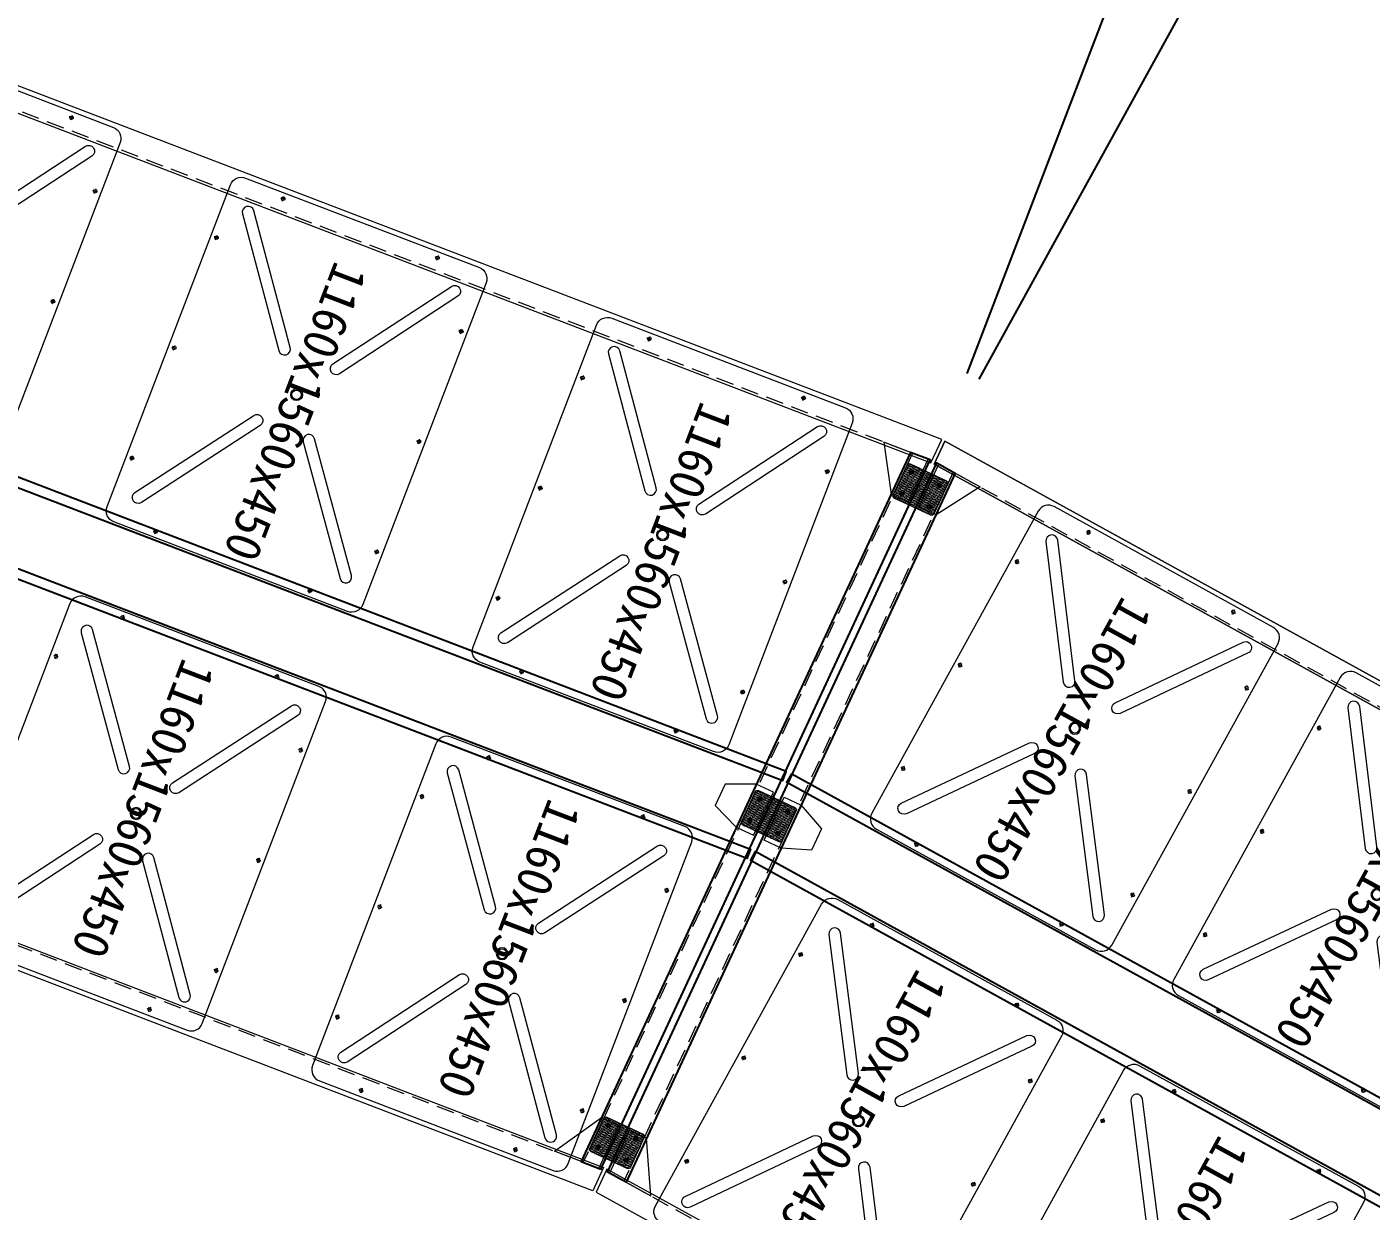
# Model space of a CAD drawing. Header units: millimetres. Extents: x 11827 to 862553, y 15071 to 134256.
# Drawn here: x 581211 to 586904, y 77445 to 82461 of the extents above; entities that cross this region are included whole.
import ezdxf

# ---------------------------------------------------------------- set-up
doc = ezdxf.new("R2010")
doc.units = ezdxf.units.MM
doc.linetypes.add('CENTER', pattern=[2, 1.25, -0.25, 0.25, -0.25])
doc.linetypes.add('HIDDEN', pattern=[0.375, 0.25, -0.125])
for name, color, linetype, lineweight in [('加强板', 140, 'Continuous', 18), ('文本', 3, 'Continuous', 13), ('橡胶块', 30, 'Continuous', 9), ('浮箱', 160, 'Continuous', 20), ('虚线', 8, 'Continuous', 0), ('铝主梁', 3, 'Continuous', 9)]:
    doc.layers.add(name, color=color, linetype=linetype, lineweight=lineweight)
doc.layers.add('卡槽', color=242, linetype='Continuous')
doc.layers.add('连接端梁', color=130, linetype='Continuous')
doc.styles.add('Arial', font='')
doc.styles.add('HZTXT', font='txtw.shx', dxfattribs={"width": 0.8, "bigfont": 'hztxtw.shx'})
doc.styles.get('Arial').set_extended_font_data('STXihei')
doc.dimstyles.new('DIM-300', dxfattribs={"dimscale": 300, "dimtxt": 3, "dimasz": 1, "dimexe": 1, "dimexo": 1, "dimgap": 1, "dimtad": 1, "dimdec": 0, "dimdsep": 46, "dimtxsty": 'HZTXT', "dimblk": 'ARCHTICK', "dimcen": 0, "dimdle": 1, "dimclrd": 9, "dimclre": 9, "dimclrt": 2, "dimadec": 1, "dimazin": 0, "dimtfac": 1, "dimtdec": 0, "dimtix": 1, "dimtmove": 2, "dimatfit": 3, "dimldrblk": 'ARCHTICK', "dimfxl": 10, "dimtolj": 1, "dimtzin": 0, "dimarcsym": 1})

# ---------------------------------------------------------------- blocks, each defined once
blk = doc.blocks.new('橡胶块')
h = blk.add_hatch()
h.set_pattern_fill('ANSI36', color=2, scale=2)
h.paths.add_polyline_path([(0, 70, 0.41421356), (-10, 80), (-180, 80, 0.41421356), (-190, 70), (-190, -70, 0.41421356), (-180, -80), (-10, -80, 0.41421356), (0, -70)])
h.paths.add_polyline_path([(-166.93, 50, -1), (-153.07, 50, -1)], flags=16)
h.paths.add_polyline_path([(-153.07, -50, -1), (-166.93, -50, -1)], flags=16)
h.paths.add_polyline_path([(-36.93, 50, -1), (-23.07, 50, -1)], flags=16)
h.paths.add_polyline_path([(-23.07, -50, -1), (-36.93, -50, -1)], flags=16)
at = {"layer": '橡胶块', "color": 1, "linetype": 'CENTER', "ltscale": 0.36}
for p, q in [((-160, 42.377), (-160, 57.623)), ((-30, 42.377), (-30, 57.623)), ((-167.623, 50), (-152.377, 50)), ((-22.377, 50), (-37.623, 50)), ((-167.623, -50), (-152.377, -50)), ((-160, -42.377), (-160, -57.623)), ((-22.377, -50), (-37.623, -50)), ((-30, -42.377), (-30, -57.623))]:
    blk.add_line(p, q, dxfattribs=at)
at = {"layer": '橡胶块', "color": 2}
blk.add_lwpolyline([(0, 70), (0, -70, -0.41421356), (-10, -80), (-180, -80, -0.41421356), (-190, -70), (-190, 70, -0.41421356), (-180, 80), (-10, 80, -0.41421356)], format="xyb", close=True, dxfattribs=at)
at = {"layer": '橡胶块', "color": 5}
for centre in [(-160, 50), (-30, 50), (-160, -50), (-30, -50)]:
    blk.add_circle(centre, 6.93, dxfattribs=at)
blk = doc.blocks.new('A$C0D8A069B')
at = {"layer": '加强板'}
blk.add_lwpolyline([(80, -100), (0, -100), (0, 100), (80, 100), (200, 44.9), (200, -55.1), (80, -100)], dxfattribs=at)
for centre in [(40, 50), (40, -50)]:
    blk.add_circle(centre, 9, dxfattribs=at)
blk = doc.blocks.new('*U653')
at = {"layer": '浮箱', "color": 5, "linetype": 'Continuous'}
for p, q in [((-729.9, 579.9), (730.1, 579.9)), ((-779.9, -530.1), (-779.9, 529.9)), ((780.1, 529.9), (780.1, -530.1)), ((730.1, -580.1), (-729.9, -580.1))]:
    blk.add_line(p, q, dxfattribs=at)
at = {"layer": '浮箱', "linetype": 'Continuous'}
for p, q in [((601, 580), (601, 579.9)), ((605.8, 579.9), (605.8, 580)), ((605.9, 579.9), (605.9, 580)), ((606.1, 579.9), (606.1, 580)), ((606.7, 580), (606.7, 579.9)), ((606.7, 580), (606.7, 579.9)), ((607.1, 580), (607.1, 579.9)), ((612.5, 579.9), (612.5, 580.1)), ((-779.9, 412.4), (-780.1, 412.4)), ((-780, 407), (-779.9, 407)), ((-780, 406.6), (-779.9, 406.6)), ((-780, 406.6), (-779.9, 406.6)), ((-779.9, 405.9), (-780, 405.9)), ((-779.9, 405.7), (-780, 405.7)), ((-779.9, 405.7), (-780, 405.7)), ((-780, 400.9), (-779.9, 400.9))]:
    blk.add_line(p, q, dxfattribs=at)
at = {"layer": '浮箱', "color": 1, "linetype": 'CENTER', "ltscale": 9.652}
for p, q in [((-489.5, 554.9), (-510.4, 554.9)), ((-499.9, 565.4), (-499.9, 544.5)), ((10.5, 554.9), (-10.4, 554.9)), ((0.1, 565.4), (0.1, 544.5)), ((510.5, 554.9), (489.6, 554.9)), ((500.1, 565.4), (500.1, 544.5)), ((-744.5, 349.9), (-765.4, 349.9)), ((-754.9, 360.4), (-754.9, 339.5)), ((765.5, 349.9), (744.6, 349.9)), ((755.1, 360.4), (755.1, 339.5)), ((-754.9, -339.6), (-754.9, -360.5)), ((755.1, -339.6), (755.1, -360.5)), ((-744.5, -350.1), (-765.4, -350.1)), ((765.5, -350.1), (744.6, -350.1)), ((-489.5, -555.1), (-510.4, -555.1)), ((-499.9, -544.6), (-499.9, -565.5)), ((10.5, -555.1), (-10.4, -555.1)), ((0.1, -544.6), (0.1, -565.5)), ((510.5, -555.1), (489.6, -555.1)), ((500.1, -544.6), (500.1, -565.5))]:
    blk.add_line(p, q, dxfattribs=at)
at = {"layer": '浮箱', "color": 5, "linetype": 'Continuous'}
for points in [[(-663, 448.2, -1), (-633.7, 488.7), (-147.4, 137.3, -0.999989), (-176.7, 96.8), (-663, 448.2)], [(661.6, 450.5, 1), (632.2, 490.9), (147.1, 137.8, 0.999989), (176.5, 97.4), (661.6, 450.5)], [(-663, -448.3, 1), (-633.7, -488.8), (-147.4, -137.5, 0.999989), (-176.7, -96.9), (-663, -448.3)], [(661.6, -450.6, -1), (632.2, -491), (147.1, -138, -0.999989), (176.5, -97.5), (661.6, -450.6)]]:
    blk.add_lwpolyline(points, format="xyb", dxfattribs=at)
blk.add_lwpolyline([(14.8, 20.2), (14.8, 20.2)], dxfattribs=at)
at = {"layer": '浮箱', "color": 9, "linetype": 'Continuous'}
for centre in [(-499.9, 554.9), (0.1, 554.9), (500.1, 554.9), (-754.9, 349.9), (755.1, 349.9), (-754.9, -350.1), (755.1, -350.1), (-499.9, -555.1), (0.1, -555.1), (500.1, -555.1)]:
    blk.add_circle(centre, 7.5, dxfattribs=at)
at = {"layer": '浮箱', "color": 5, "linetype": 'Continuous'}
for radius in [25, 20]:
    blk.add_circle((0.1, -0.1), radius, dxfattribs=at)
at = {"layer": '浮箱', "color": 5, "linetype": 'Continuous', "extrusion": (0, 0, -1)}
for centre, start, end in [((729.9, 529.9), 0, 90), ((-730.1, 529.9), 90, 180), ((729.9, -530.1), 270, 0), ((-730.1, -530.1), 180, 270)]:
    blk.add_arc(centre, 50, start, end, dxfattribs=at)
blk = doc.blocks.new('*U652')
at = {"color": 0, "linetype": 'ByBlock', "lineweight": -2, "transparency": 16777216}
blk.add_blockref('*U653', (0, 0), dxfattribs=at)
blk = doc.blocks.new('*U647')
at = {"layer": '浮箱', "color": 5, "linetype": 'Continuous'}
for p, q in [((-729.9, 579.9), (730.1, 579.9)), ((-779.9, -530.1), (-779.9, 529.9)), ((780.1, 529.9), (780.1, -530.1)), ((730.1, -580.1), (-729.9, -580.1))]:
    blk.add_line(p, q, dxfattribs=at)
at = {"layer": '浮箱', "linetype": 'Continuous'}
for p, q in [((601, 580), (601, 579.9)), ((605.8, 579.9), (605.8, 580)), ((605.9, 579.9), (605.9, 580)), ((606.1, 579.9), (606.1, 580)), ((606.7, 580), (606.7, 579.9)), ((606.7, 580), (606.7, 579.9)), ((607.1, 580), (607.1, 579.9)), ((612.5, 579.9), (612.5, 580.1)), ((-779.9, 412.4), (-780.1, 412.4)), ((-780, 407), (-779.9, 407)), ((-780, 406.6), (-779.9, 406.6)), ((-780, 406.6), (-779.9, 406.6)), ((-779.9, 405.9), (-780, 405.9)), ((-779.9, 405.7), (-780, 405.7)), ((-779.9, 405.7), (-780, 405.7)), ((-780, 400.9), (-779.9, 400.9))]:
    blk.add_line(p, q, dxfattribs=at)
at = {"layer": '浮箱', "color": 1, "linetype": 'CENTER', "ltscale": 9.652}
for p, q in [((-489.5, 554.9), (-510.4, 554.9)), ((-499.9, 565.4), (-499.9, 544.5)), ((10.5, 554.9), (-10.4, 554.9)), ((0.1, 565.4), (0.1, 544.5)), ((510.5, 554.9), (489.6, 554.9)), ((500.1, 565.4), (500.1, 544.5)), ((-744.5, 349.9), (-765.4, 349.9)), ((-754.9, 360.4), (-754.9, 339.5)), ((765.5, 349.9), (744.6, 349.9)), ((755.1, 360.4), (755.1, 339.5)), ((-754.9, -339.6), (-754.9, -360.5)), ((755.1, -339.6), (755.1, -360.5)), ((-744.5, -350.1), (-765.4, -350.1)), ((765.5, -350.1), (744.6, -350.1)), ((-489.5, -555.1), (-510.4, -555.1)), ((-499.9, -544.6), (-499.9, -565.5)), ((10.5, -555.1), (-10.4, -555.1)), ((0.1, -544.6), (0.1, -565.5)), ((510.5, -555.1), (489.6, -555.1)), ((500.1, -544.6), (500.1, -565.5))]:
    blk.add_line(p, q, dxfattribs=at)
at = {"layer": '浮箱', "color": 5, "linetype": 'Continuous'}
for points in [[(-663, 448.2, -1), (-633.7, 488.7), (-147.4, 137.3, -0.999989), (-176.7, 96.8), (-663, 448.2)], [(661.6, 450.5, 1), (632.2, 490.9), (147.1, 137.8, 0.999989), (176.5, 97.4), (661.6, 450.5)], [(-663, -448.3, 1), (-633.7, -488.8), (-147.4, -137.5, 0.999989), (-176.7, -96.9), (-663, -448.3)], [(661.6, -450.6, -1), (632.2, -491), (147.1, -138, -0.999989), (176.5, -97.5), (661.6, -450.6)]]:
    blk.add_lwpolyline(points, format="xyb", dxfattribs=at)
blk.add_lwpolyline([(14.8, 20.2), (14.8, 20.2)], dxfattribs=at)
at = {"layer": '浮箱', "color": 9, "linetype": 'Continuous'}
for centre in [(-499.9, 554.9), (0.1, 554.9), (500.1, 554.9), (-754.9, 349.9), (755.1, 349.9), (-754.9, -350.1), (755.1, -350.1), (-499.9, -555.1), (0.1, -555.1), (500.1, -555.1)]:
    blk.add_circle(centre, 7.5, dxfattribs=at)
at = {"layer": '浮箱', "color": 5, "linetype": 'Continuous'}
for radius in [25, 20]:
    blk.add_circle((0.1, -0.1), radius, dxfattribs=at)
at = {"layer": '浮箱', "color": 5, "linetype": 'Continuous', "extrusion": (0, 0, -1)}
for centre, start, end in [((729.9, 529.9), 0, 90), ((-730.1, 529.9), 90, 180), ((729.9, -530.1), 270, 0), ((-730.1, -530.1), 180, 270)]:
    blk.add_arc(centre, 50, start, end, dxfattribs=at)
blk = doc.blocks.new('*U646')
at = {"color": 0, "linetype": 'ByBlock', "lineweight": -2, "transparency": 16777216}
blk.add_blockref('*U647', (0, 0), dxfattribs=at)
blk = doc.blocks.new('*U649')
at = {"layer": '浮箱', "color": 5, "linetype": 'Continuous'}
for p, q in [((-729.9, 579.9), (730.1, 579.9)), ((-779.9, -530.1), (-779.9, 529.9)), ((780.1, 529.9), (780.1, -530.1)), ((730.1, -580.1), (-729.9, -580.1))]:
    blk.add_line(p, q, dxfattribs=at)
at = {"layer": '浮箱', "linetype": 'Continuous'}
for p, q in [((601, 580), (601, 579.9)), ((605.8, 579.9), (605.8, 580)), ((605.9, 579.9), (605.9, 580)), ((606.1, 579.9), (606.1, 580)), ((606.7, 580), (606.7, 579.9)), ((606.7, 580), (606.7, 579.9)), ((607.1, 580), (607.1, 579.9)), ((612.5, 579.9), (612.5, 580.1)), ((-779.9, 412.4), (-780.1, 412.4)), ((-780, 407), (-779.9, 407)), ((-780, 406.6), (-779.9, 406.6)), ((-780, 406.6), (-779.9, 406.6)), ((-779.9, 405.9), (-780, 405.9)), ((-779.9, 405.7), (-780, 405.7)), ((-779.9, 405.7), (-780, 405.7)), ((-780, 400.9), (-779.9, 400.9))]:
    blk.add_line(p, q, dxfattribs=at)
at = {"layer": '浮箱', "color": 1, "linetype": 'CENTER', "ltscale": 9.652}
for p, q in [((-489.5, 554.9), (-510.4, 554.9)), ((-499.9, 565.4), (-499.9, 544.5)), ((10.5, 554.9), (-10.4, 554.9)), ((0.1, 565.4), (0.1, 544.5)), ((510.5, 554.9), (489.6, 554.9)), ((500.1, 565.4), (500.1, 544.5)), ((-744.5, 349.9), (-765.4, 349.9)), ((-754.9, 360.4), (-754.9, 339.5)), ((765.5, 349.9), (744.6, 349.9)), ((755.1, 360.4), (755.1, 339.5)), ((-754.9, -339.6), (-754.9, -360.5)), ((755.1, -339.6), (755.1, -360.5)), ((-744.5, -350.1), (-765.4, -350.1)), ((765.5, -350.1), (744.6, -350.1)), ((-489.5, -555.1), (-510.4, -555.1)), ((-499.9, -544.6), (-499.9, -565.5)), ((10.5, -555.1), (-10.4, -555.1)), ((0.1, -544.6), (0.1, -565.5)), ((510.5, -555.1), (489.6, -555.1)), ((500.1, -544.6), (500.1, -565.5))]:
    blk.add_line(p, q, dxfattribs=at)
at = {"layer": '浮箱', "color": 5, "linetype": 'Continuous'}
for points in [[(-663, 448.2, -1), (-633.7, 488.7), (-147.4, 137.3, -0.999989), (-176.7, 96.8), (-663, 448.2)], [(661.6, 450.5, 1), (632.2, 490.9), (147.1, 137.8, 0.999989), (176.5, 97.4), (661.6, 450.5)], [(-663, -448.3, 1), (-633.7, -488.8), (-147.4, -137.5, 0.999989), (-176.7, -96.9), (-663, -448.3)], [(661.6, -450.6, -1), (632.2, -491), (147.1, -138, -0.999989), (176.5, -97.5), (661.6, -450.6)]]:
    blk.add_lwpolyline(points, format="xyb", dxfattribs=at)
blk.add_lwpolyline([(14.8, 20.2), (14.8, 20.2)], dxfattribs=at)
at = {"layer": '浮箱', "color": 9, "linetype": 'Continuous'}
for centre in [(-499.9, 554.9), (0.1, 554.9), (500.1, 554.9), (-754.9, 349.9), (755.1, 349.9), (-754.9, -350.1), (755.1, -350.1), (-499.9, -555.1), (0.1, -555.1), (500.1, -555.1)]:
    blk.add_circle(centre, 7.5, dxfattribs=at)
at = {"layer": '浮箱', "color": 5, "linetype": 'Continuous'}
for radius in [25, 20]:
    blk.add_circle((0.1, -0.1), radius, dxfattribs=at)
at = {"layer": '浮箱', "color": 5, "linetype": 'Continuous', "extrusion": (0, 0, -1)}
for centre, start, end in [((729.9, 529.9), 0, 90), ((-730.1, 529.9), 90, 180), ((729.9, -530.1), 270, 0), ((-730.1, -530.1), 180, 270)]:
    blk.add_arc(centre, 50, start, end, dxfattribs=at)
blk = doc.blocks.new('*U648')
at = {"color": 0, "linetype": 'ByBlock', "lineweight": -2, "transparency": 16777216}
blk.add_blockref('*U649', (0, 0), dxfattribs=at)
blk = doc.blocks.new('*U643')
at = {"layer": '浮箱', "color": 5, "linetype": 'Continuous'}
for p, q in [((-729.9, 579.9), (730.1, 579.9)), ((-779.9, -530.1), (-779.9, 529.9)), ((780.1, 529.9), (780.1, -530.1)), ((730.1, -580.1), (-729.9, -580.1))]:
    blk.add_line(p, q, dxfattribs=at)
at = {"layer": '浮箱', "linetype": 'Continuous'}
for p, q in [((601, 580), (601, 579.9)), ((605.8, 579.9), (605.8, 580)), ((605.9, 579.9), (605.9, 580)), ((606.1, 579.9), (606.1, 580)), ((606.7, 580), (606.7, 579.9)), ((606.7, 580), (606.7, 579.9)), ((607.1, 580), (607.1, 579.9)), ((612.5, 579.9), (612.5, 580.1)), ((-779.9, 412.4), (-780.1, 412.4)), ((-780, 407), (-779.9, 407)), ((-780, 406.6), (-779.9, 406.6)), ((-780, 406.6), (-779.9, 406.6)), ((-779.9, 405.9), (-780, 405.9)), ((-779.9, 405.7), (-780, 405.7)), ((-779.9, 405.7), (-780, 405.7)), ((-780, 400.9), (-779.9, 400.9))]:
    blk.add_line(p, q, dxfattribs=at)
at = {"layer": '浮箱', "color": 1, "linetype": 'CENTER', "ltscale": 9.652}
for p, q in [((-489.5, 554.9), (-510.4, 554.9)), ((-499.9, 565.4), (-499.9, 544.5)), ((10.5, 554.9), (-10.4, 554.9)), ((0.1, 565.4), (0.1, 544.5)), ((510.5, 554.9), (489.6, 554.9)), ((500.1, 565.4), (500.1, 544.5)), ((-744.5, 349.9), (-765.4, 349.9)), ((-754.9, 360.4), (-754.9, 339.5)), ((765.5, 349.9), (744.6, 349.9)), ((755.1, 360.4), (755.1, 339.5)), ((-754.9, -339.6), (-754.9, -360.5)), ((755.1, -339.6), (755.1, -360.5)), ((-744.5, -350.1), (-765.4, -350.1)), ((765.5, -350.1), (744.6, -350.1)), ((-489.5, -555.1), (-510.4, -555.1)), ((-499.9, -544.6), (-499.9, -565.5)), ((10.5, -555.1), (-10.4, -555.1)), ((0.1, -544.6), (0.1, -565.5)), ((510.5, -555.1), (489.6, -555.1)), ((500.1, -544.6), (500.1, -565.5))]:
    blk.add_line(p, q, dxfattribs=at)
at = {"layer": '浮箱', "color": 5, "linetype": 'Continuous'}
for points in [[(-663, 448.2, -1), (-633.7, 488.7), (-147.4, 137.3, -0.999989), (-176.7, 96.8), (-663, 448.2)], [(661.6, 450.5, 1), (632.2, 490.9), (147.1, 137.8, 0.999989), (176.5, 97.4), (661.6, 450.5)], [(-663, -448.3, 1), (-633.7, -488.8), (-147.4, -137.5, 0.999989), (-176.7, -96.9), (-663, -448.3)], [(661.6, -450.6, -1), (632.2, -491), (147.1, -138, -0.999989), (176.5, -97.5), (661.6, -450.6)]]:
    blk.add_lwpolyline(points, format="xyb", dxfattribs=at)
blk.add_lwpolyline([(14.8, 20.2), (14.8, 20.2)], dxfattribs=at)
at = {"layer": '浮箱', "color": 9, "linetype": 'Continuous'}
for centre in [(-499.9, 554.9), (0.1, 554.9), (500.1, 554.9), (-754.9, 349.9), (755.1, 349.9), (-754.9, -350.1), (755.1, -350.1), (-499.9, -555.1), (0.1, -555.1), (500.1, -555.1)]:
    blk.add_circle(centre, 7.5, dxfattribs=at)
at = {"layer": '浮箱', "color": 5, "linetype": 'Continuous'}
for radius in [25, 20]:
    blk.add_circle((0.1, -0.1), radius, dxfattribs=at)
at = {"layer": '浮箱', "color": 5, "linetype": 'Continuous', "extrusion": (0, 0, -1)}
for centre, start, end in [((729.9, 529.9), 0, 90), ((-730.1, 529.9), 90, 180), ((729.9, -530.1), 270, 0), ((-730.1, -530.1), 180, 270)]:
    blk.add_arc(centre, 50, start, end, dxfattribs=at)
blk = doc.blocks.new('*U642')
at = {"color": 0, "linetype": 'ByBlock', "lineweight": -2, "transparency": 16777216}
blk.add_blockref('*U643', (0, 0), dxfattribs=at)
blk = doc.blocks.new('*U645')
at = {"layer": '浮箱', "color": 5, "linetype": 'Continuous'}
for p, q in [((-729.9, 579.9), (730.1, 579.9)), ((-779.9, -530.1), (-779.9, 529.9)), ((780.1, 529.9), (780.1, -530.1)), ((730.1, -580.1), (-729.9, -580.1))]:
    blk.add_line(p, q, dxfattribs=at)
at = {"layer": '浮箱', "linetype": 'Continuous'}
for p, q in [((601, 580), (601, 579.9)), ((605.8, 579.9), (605.8, 580)), ((605.9, 579.9), (605.9, 580)), ((606.1, 579.9), (606.1, 580)), ((606.7, 580), (606.7, 579.9)), ((606.7, 580), (606.7, 579.9)), ((607.1, 580), (607.1, 579.9)), ((612.5, 579.9), (612.5, 580.1)), ((-779.9, 412.4), (-780.1, 412.4)), ((-780, 407), (-779.9, 407)), ((-780, 406.6), (-779.9, 406.6)), ((-780, 406.6), (-779.9, 406.6)), ((-779.9, 405.9), (-780, 405.9)), ((-779.9, 405.7), (-780, 405.7)), ((-779.9, 405.7), (-780, 405.7)), ((-780, 400.9), (-779.9, 400.9))]:
    blk.add_line(p, q, dxfattribs=at)
at = {"layer": '浮箱', "color": 1, "linetype": 'CENTER', "ltscale": 9.652}
for p, q in [((-489.5, 554.9), (-510.4, 554.9)), ((-499.9, 565.4), (-499.9, 544.5)), ((10.5, 554.9), (-10.4, 554.9)), ((0.1, 565.4), (0.1, 544.5)), ((510.5, 554.9), (489.6, 554.9)), ((500.1, 565.4), (500.1, 544.5)), ((-744.5, 349.9), (-765.4, 349.9)), ((-754.9, 360.4), (-754.9, 339.5)), ((765.5, 349.9), (744.6, 349.9)), ((755.1, 360.4), (755.1, 339.5)), ((-754.9, -339.6), (-754.9, -360.5)), ((755.1, -339.6), (755.1, -360.5)), ((-744.5, -350.1), (-765.4, -350.1)), ((765.5, -350.1), (744.6, -350.1)), ((-489.5, -555.1), (-510.4, -555.1)), ((-499.9, -544.6), (-499.9, -565.5)), ((10.5, -555.1), (-10.4, -555.1)), ((0.1, -544.6), (0.1, -565.5)), ((510.5, -555.1), (489.6, -555.1)), ((500.1, -544.6), (500.1, -565.5))]:
    blk.add_line(p, q, dxfattribs=at)
at = {"layer": '浮箱', "color": 5, "linetype": 'Continuous'}
for points in [[(-663, 448.2, -1), (-633.7, 488.7), (-147.4, 137.3, -0.999989), (-176.7, 96.8), (-663, 448.2)], [(661.6, 450.5, 1), (632.2, 490.9), (147.1, 137.8, 0.999989), (176.5, 97.4), (661.6, 450.5)], [(-663, -448.3, 1), (-633.7, -488.8), (-147.4, -137.5, 0.999989), (-176.7, -96.9), (-663, -448.3)], [(661.6, -450.6, -1), (632.2, -491), (147.1, -138, -0.999989), (176.5, -97.5), (661.6, -450.6)]]:
    blk.add_lwpolyline(points, format="xyb", dxfattribs=at)
blk.add_lwpolyline([(14.8, 20.2), (14.8, 20.2)], dxfattribs=at)
at = {"layer": '浮箱', "color": 9, "linetype": 'Continuous'}
for centre in [(-499.9, 554.9), (0.1, 554.9), (500.1, 554.9), (-754.9, 349.9), (755.1, 349.9), (-754.9, -350.1), (755.1, -350.1), (-499.9, -555.1), (0.1, -555.1), (500.1, -555.1)]:
    blk.add_circle(centre, 7.5, dxfattribs=at)
at = {"layer": '浮箱', "color": 5, "linetype": 'Continuous'}
for radius in [25, 20]:
    blk.add_circle((0.1, -0.1), radius, dxfattribs=at)
at = {"layer": '浮箱', "color": 5, "linetype": 'Continuous', "extrusion": (0, 0, -1)}
for centre, start, end in [((729.9, 529.9), 0, 90), ((-730.1, 529.9), 90, 180), ((729.9, -530.1), 270, 0), ((-730.1, -530.1), 180, 270)]:
    blk.add_arc(centre, 50, start, end, dxfattribs=at)
blk = doc.blocks.new('*U644')
at = {"color": 0, "linetype": 'ByBlock', "lineweight": -2, "transparency": 16777216}
blk.add_blockref('*U645', (0, 0), dxfattribs=at)
blk = doc.blocks.new('*U673')
at = {"layer": '浮箱', "color": 5, "linetype": 'Continuous'}
for p, q in [((-729.9, 579.9), (730.1, 579.9)), ((-779.9, -530.1), (-779.9, 529.9)), ((780.1, 529.9), (780.1, -530.1)), ((730.1, -580.1), (-729.9, -580.1))]:
    blk.add_line(p, q, dxfattribs=at)
at = {"layer": '浮箱', "linetype": 'Continuous'}
for p, q in [((601, 580), (601, 579.9)), ((605.8, 579.9), (605.8, 580)), ((605.9, 579.9), (605.9, 580)), ((606.1, 579.9), (606.1, 580)), ((606.7, 580), (606.7, 579.9)), ((606.7, 580), (606.7, 579.9)), ((607.1, 580), (607.1, 579.9)), ((612.5, 579.9), (612.5, 580.1)), ((-779.9, 412.4), (-780.1, 412.4)), ((-780, 407), (-779.9, 407)), ((-780, 406.6), (-779.9, 406.6)), ((-780, 406.6), (-779.9, 406.6)), ((-779.9, 405.9), (-780, 405.9)), ((-779.9, 405.7), (-780, 405.7)), ((-779.9, 405.7), (-780, 405.7)), ((-780, 400.9), (-779.9, 400.9))]:
    blk.add_line(p, q, dxfattribs=at)
at = {"layer": '浮箱', "color": 1, "linetype": 'CENTER', "ltscale": 9.652}
for p, q in [((-489.5, 554.9), (-510.4, 554.9)), ((-499.9, 565.4), (-499.9, 544.5)), ((10.5, 554.9), (-10.4, 554.9)), ((0.1, 565.4), (0.1, 544.5)), ((510.5, 554.9), (489.6, 554.9)), ((500.1, 565.4), (500.1, 544.5)), ((-744.5, 349.9), (-765.4, 349.9)), ((-754.9, 360.4), (-754.9, 339.5)), ((765.5, 349.9), (744.6, 349.9)), ((755.1, 360.4), (755.1, 339.5)), ((-754.9, -339.6), (-754.9, -360.5)), ((755.1, -339.6), (755.1, -360.5)), ((-744.5, -350.1), (-765.4, -350.1)), ((765.5, -350.1), (744.6, -350.1)), ((-489.5, -555.1), (-510.4, -555.1)), ((-499.9, -544.6), (-499.9, -565.5)), ((10.5, -555.1), (-10.4, -555.1)), ((0.1, -544.6), (0.1, -565.5)), ((510.5, -555.1), (489.6, -555.1)), ((500.1, -544.6), (500.1, -565.5))]:
    blk.add_line(p, q, dxfattribs=at)
at = {"layer": '浮箱', "color": 5, "linetype": 'Continuous'}
for points in [[(-663, 448.2, -1), (-633.7, 488.7), (-147.4, 137.3, -0.999989), (-176.7, 96.8), (-663, 448.2)], [(661.6, 450.5, 1), (632.2, 490.9), (147.1, 137.8, 0.999989), (176.5, 97.4), (661.6, 450.5)], [(-663, -448.3, 1), (-633.7, -488.8), (-147.4, -137.5, 0.999989), (-176.7, -96.9), (-663, -448.3)], [(661.6, -450.6, -1), (632.2, -491), (147.1, -138, -0.999989), (176.5, -97.5), (661.6, -450.6)]]:
    blk.add_lwpolyline(points, format="xyb", dxfattribs=at)
blk.add_lwpolyline([(14.8, 20.2), (14.8, 20.2)], dxfattribs=at)
at = {"layer": '浮箱', "color": 9, "linetype": 'Continuous'}
for centre in [(-499.9, 554.9), (0.1, 554.9), (500.1, 554.9), (-754.9, 349.9), (755.1, 349.9), (-754.9, -350.1), (755.1, -350.1), (-499.9, -555.1), (0.1, -555.1), (500.1, -555.1)]:
    blk.add_circle(centre, 7.5, dxfattribs=at)
at = {"layer": '浮箱', "color": 5, "linetype": 'Continuous'}
for radius in [25, 20]:
    blk.add_circle((0.1, -0.1), radius, dxfattribs=at)
at = {"layer": '浮箱', "color": 5, "linetype": 'Continuous', "extrusion": (0, 0, -1)}
for centre, start, end in [((729.9, 529.9), 0, 90), ((-730.1, 529.9), 90, 180), ((729.9, -530.1), 270, 0), ((-730.1, -530.1), 180, 270)]:
    blk.add_arc(centre, 50, start, end, dxfattribs=at)
blk = doc.blocks.new('*U672')
at = {"color": 0, "linetype": 'ByBlock', "lineweight": -2, "transparency": 16777216}
blk.add_blockref('*U673', (0, 0), dxfattribs=at)
blk = doc.blocks.new('*U662')
at = {"layer": '浮箱', "color": 5, "linetype": 'Continuous'}
for p, q in [((-729.9, 579.9), (730.1, 579.9)), ((-779.9, -530.1), (-779.9, 529.9)), ((780.1, 529.9), (780.1, -530.1)), ((730.1, -580.1), (-729.9, -580.1))]:
    blk.add_line(p, q, dxfattribs=at)
at = {"layer": '浮箱', "linetype": 'Continuous'}
for p, q in [((601, 580), (601, 579.9)), ((605.8, 579.9), (605.8, 580)), ((605.9, 579.9), (605.9, 580)), ((606.1, 579.9), (606.1, 580)), ((606.7, 580), (606.7, 579.9)), ((606.7, 580), (606.7, 579.9)), ((607.1, 580), (607.1, 579.9)), ((612.5, 579.9), (612.5, 580.1)), ((-779.9, 412.4), (-780.1, 412.4)), ((-780, 407), (-779.9, 407)), ((-780, 406.6), (-779.9, 406.6)), ((-780, 406.6), (-779.9, 406.6)), ((-779.9, 405.9), (-780, 405.9)), ((-779.9, 405.7), (-780, 405.7)), ((-779.9, 405.7), (-780, 405.7)), ((-780, 400.9), (-779.9, 400.9))]:
    blk.add_line(p, q, dxfattribs=at)
at = {"layer": '浮箱', "color": 1, "linetype": 'CENTER', "ltscale": 9.652}
for p, q in [((-489.5, 554.9), (-510.4, 554.9)), ((-499.9, 565.4), (-499.9, 544.5)), ((10.5, 554.9), (-10.4, 554.9)), ((0.1, 565.4), (0.1, 544.5)), ((510.5, 554.9), (489.6, 554.9)), ((500.1, 565.4), (500.1, 544.5)), ((-744.5, 349.9), (-765.4, 349.9)), ((-754.9, 360.4), (-754.9, 339.5)), ((765.5, 349.9), (744.6, 349.9)), ((755.1, 360.4), (755.1, 339.5)), ((-754.9, -339.6), (-754.9, -360.5)), ((755.1, -339.6), (755.1, -360.5)), ((-744.5, -350.1), (-765.4, -350.1)), ((765.5, -350.1), (744.6, -350.1)), ((-489.5, -555.1), (-510.4, -555.1)), ((-499.9, -544.6), (-499.9, -565.5)), ((10.5, -555.1), (-10.4, -555.1)), ((0.1, -544.6), (0.1, -565.5)), ((510.5, -555.1), (489.6, -555.1)), ((500.1, -544.6), (500.1, -565.5))]:
    blk.add_line(p, q, dxfattribs=at)
at = {"layer": '浮箱', "color": 5, "linetype": 'Continuous'}
for points in [[(-663, 448.2, -1), (-633.7, 488.7), (-147.4, 137.3, -0.999989), (-176.7, 96.8), (-663, 448.2)], [(661.6, 450.5, 1), (632.2, 490.9), (147.1, 137.8, 0.999989), (176.5, 97.4), (661.6, 450.5)], [(-663, -448.3, 1), (-633.7, -488.8), (-147.4, -137.5, 0.999989), (-176.7, -96.9), (-663, -448.3)], [(661.6, -450.6, -1), (632.2, -491), (147.1, -138, -0.999989), (176.5, -97.5), (661.6, -450.6)]]:
    blk.add_lwpolyline(points, format="xyb", dxfattribs=at)
blk.add_lwpolyline([(14.8, 20.2), (14.8, 20.2)], dxfattribs=at)
at = {"layer": '浮箱', "color": 9, "linetype": 'Continuous'}
for centre in [(-499.9, 554.9), (0.1, 554.9), (500.1, 554.9), (-754.9, 349.9), (755.1, 349.9), (-754.9, -350.1), (755.1, -350.1), (-499.9, -555.1), (0.1, -555.1), (500.1, -555.1)]:
    blk.add_circle(centre, 7.5, dxfattribs=at)
at = {"layer": '浮箱', "color": 5, "linetype": 'Continuous'}
for radius in [25, 20]:
    blk.add_circle((0.1, -0.1), radius, dxfattribs=at)
at = {"layer": '浮箱', "color": 5, "linetype": 'Continuous', "extrusion": (0, 0, -1)}
for centre, start, end in [((729.9, 529.9), 0, 90), ((-730.1, 529.9), 90, 180), ((729.9, -530.1), 270, 0), ((-730.1, -530.1), 180, 270)]:
    blk.add_arc(centre, 50, start, end, dxfattribs=at)
blk = doc.blocks.new('*U661')
at = {"color": 0, "linetype": 'ByBlock', "lineweight": -2, "transparency": 16777216}
blk.add_blockref('*U662', (0, 0), dxfattribs=at)
blk = doc.blocks.new('*U670')
at = {"layer": '浮箱', "color": 5, "linetype": 'Continuous'}
for p, q in [((-729.9, 579.9), (730.1, 579.9)), ((-779.9, -530.1), (-779.9, 529.9)), ((780.1, 529.9), (780.1, -530.1)), ((730.1, -580.1), (-729.9, -580.1))]:
    blk.add_line(p, q, dxfattribs=at)
at = {"layer": '浮箱', "linetype": 'Continuous'}
for p, q in [((601, 580), (601, 579.9)), ((605.8, 579.9), (605.8, 580)), ((605.9, 579.9), (605.9, 580)), ((606.1, 579.9), (606.1, 580)), ((606.7, 580), (606.7, 579.9)), ((606.7, 580), (606.7, 579.9)), ((607.1, 580), (607.1, 579.9)), ((612.5, 579.9), (612.5, 580.1)), ((-779.9, 412.4), (-780.1, 412.4)), ((-780, 407), (-779.9, 407)), ((-780, 406.6), (-779.9, 406.6)), ((-780, 406.6), (-779.9, 406.6)), ((-779.9, 405.9), (-780, 405.9)), ((-779.9, 405.7), (-780, 405.7)), ((-779.9, 405.7), (-780, 405.7)), ((-780, 400.9), (-779.9, 400.9))]:
    blk.add_line(p, q, dxfattribs=at)
at = {"layer": '浮箱', "color": 1, "linetype": 'CENTER', "ltscale": 9.652}
for p, q in [((-489.5, 554.9), (-510.4, 554.9)), ((-499.9, 565.4), (-499.9, 544.5)), ((10.5, 554.9), (-10.4, 554.9)), ((0.1, 565.4), (0.1, 544.5)), ((510.5, 554.9), (489.6, 554.9)), ((500.1, 565.4), (500.1, 544.5)), ((-744.5, 349.9), (-765.4, 349.9)), ((-754.9, 360.4), (-754.9, 339.5)), ((765.5, 349.9), (744.6, 349.9)), ((755.1, 360.4), (755.1, 339.5)), ((-754.9, -339.6), (-754.9, -360.5)), ((755.1, -339.6), (755.1, -360.5)), ((-744.5, -350.1), (-765.4, -350.1)), ((765.5, -350.1), (744.6, -350.1)), ((-489.5, -555.1), (-510.4, -555.1)), ((-499.9, -544.6), (-499.9, -565.5)), ((10.5, -555.1), (-10.4, -555.1)), ((0.1, -544.6), (0.1, -565.5)), ((510.5, -555.1), (489.6, -555.1)), ((500.1, -544.6), (500.1, -565.5))]:
    blk.add_line(p, q, dxfattribs=at)
at = {"layer": '浮箱', "color": 5, "linetype": 'Continuous'}
for points in [[(-663, 448.2, -1), (-633.7, 488.7), (-147.4, 137.3, -0.999989), (-176.7, 96.8), (-663, 448.2)], [(661.6, 450.5, 1), (632.2, 490.9), (147.1, 137.8, 0.999989), (176.5, 97.4), (661.6, 450.5)], [(-663, -448.3, 1), (-633.7, -488.8), (-147.4, -137.5, 0.999989), (-176.7, -96.9), (-663, -448.3)], [(661.6, -450.6, -1), (632.2, -491), (147.1, -138, -0.999989), (176.5, -97.5), (661.6, -450.6)]]:
    blk.add_lwpolyline(points, format="xyb", dxfattribs=at)
blk.add_lwpolyline([(14.8, 20.2), (14.8, 20.2)], dxfattribs=at)
at = {"layer": '浮箱', "color": 9, "linetype": 'Continuous'}
for centre in [(-499.9, 554.9), (0.1, 554.9), (500.1, 554.9), (-754.9, 349.9), (755.1, 349.9), (-754.9, -350.1), (755.1, -350.1), (-499.9, -555.1), (0.1, -555.1), (500.1, -555.1)]:
    blk.add_circle(centre, 7.5, dxfattribs=at)
at = {"layer": '浮箱', "color": 5, "linetype": 'Continuous'}
for radius in [25, 20]:
    blk.add_circle((0.1, -0.1), radius, dxfattribs=at)
at = {"layer": '浮箱', "color": 5, "linetype": 'Continuous', "extrusion": (0, 0, -1)}
for centre, start, end in [((729.9, 529.9), 0, 90), ((-730.1, 529.9), 90, 180), ((729.9, -530.1), 270, 0), ((-730.1, -530.1), 180, 270)]:
    blk.add_arc(centre, 50, start, end, dxfattribs=at)
blk = doc.blocks.new('*U669')
at = {"color": 0, "linetype": 'ByBlock', "lineweight": -2, "transparency": 16777216}
blk.add_blockref('*U670', (0, 0), dxfattribs=at)
blk = doc.blocks.new('*U664')
at = {"layer": '浮箱', "color": 5, "linetype": 'Continuous'}
for p, q in [((-729.9, 579.9), (730.1, 579.9)), ((-779.9, -530.1), (-779.9, 529.9)), ((780.1, 529.9), (780.1, -530.1)), ((730.1, -580.1), (-729.9, -580.1))]:
    blk.add_line(p, q, dxfattribs=at)
at = {"layer": '浮箱', "linetype": 'Continuous'}
for p, q in [((601, 580), (601, 579.9)), ((605.8, 579.9), (605.8, 580)), ((605.9, 579.9), (605.9, 580)), ((606.1, 579.9), (606.1, 580)), ((606.7, 580), (606.7, 579.9)), ((606.7, 580), (606.7, 579.9)), ((607.1, 580), (607.1, 579.9)), ((612.5, 579.9), (612.5, 580.1)), ((-779.9, 412.4), (-780.1, 412.4)), ((-780, 407), (-779.9, 407)), ((-780, 406.6), (-779.9, 406.6)), ((-780, 406.6), (-779.9, 406.6)), ((-779.9, 405.9), (-780, 405.9)), ((-779.9, 405.7), (-780, 405.7)), ((-779.9, 405.7), (-780, 405.7)), ((-780, 400.9), (-779.9, 400.9))]:
    blk.add_line(p, q, dxfattribs=at)
at = {"layer": '浮箱', "color": 1, "linetype": 'CENTER', "ltscale": 9.652}
for p, q in [((-489.5, 554.9), (-510.4, 554.9)), ((-499.9, 565.4), (-499.9, 544.5)), ((10.5, 554.9), (-10.4, 554.9)), ((0.1, 565.4), (0.1, 544.5)), ((510.5, 554.9), (489.6, 554.9)), ((500.1, 565.4), (500.1, 544.5)), ((-744.5, 349.9), (-765.4, 349.9)), ((-754.9, 360.4), (-754.9, 339.5)), ((765.5, 349.9), (744.6, 349.9)), ((755.1, 360.4), (755.1, 339.5)), ((-754.9, -339.6), (-754.9, -360.5)), ((755.1, -339.6), (755.1, -360.5)), ((-744.5, -350.1), (-765.4, -350.1)), ((765.5, -350.1), (744.6, -350.1)), ((-489.5, -555.1), (-510.4, -555.1)), ((-499.9, -544.6), (-499.9, -565.5)), ((10.5, -555.1), (-10.4, -555.1)), ((0.1, -544.6), (0.1, -565.5)), ((510.5, -555.1), (489.6, -555.1)), ((500.1, -544.6), (500.1, -565.5))]:
    blk.add_line(p, q, dxfattribs=at)
at = {"layer": '浮箱', "color": 5, "linetype": 'Continuous'}
for points in [[(-663, 448.2, -1), (-633.7, 488.7), (-147.4, 137.3, -0.999989), (-176.7, 96.8), (-663, 448.2)], [(661.6, 450.5, 1), (632.2, 490.9), (147.1, 137.8, 0.999989), (176.5, 97.4), (661.6, 450.5)], [(-663, -448.3, 1), (-633.7, -488.8), (-147.4, -137.5, 0.999989), (-176.7, -96.9), (-663, -448.3)], [(661.6, -450.6, -1), (632.2, -491), (147.1, -138, -0.999989), (176.5, -97.5), (661.6, -450.6)]]:
    blk.add_lwpolyline(points, format="xyb", dxfattribs=at)
blk.add_lwpolyline([(14.8, 20.2), (14.8, 20.2)], dxfattribs=at)
at = {"layer": '浮箱', "color": 9, "linetype": 'Continuous'}
for centre in [(-499.9, 554.9), (0.1, 554.9), (500.1, 554.9), (-754.9, 349.9), (755.1, 349.9), (-754.9, -350.1), (755.1, -350.1), (-499.9, -555.1), (0.1, -555.1), (500.1, -555.1)]:
    blk.add_circle(centre, 7.5, dxfattribs=at)
at = {"layer": '浮箱', "color": 5, "linetype": 'Continuous'}
for radius in [25, 20]:
    blk.add_circle((0.1, -0.1), radius, dxfattribs=at)
at = {"layer": '浮箱', "color": 5, "linetype": 'Continuous', "extrusion": (0, 0, -1)}
for centre, start, end in [((729.9, 529.9), 0, 90), ((-730.1, 529.9), 90, 180), ((729.9, -530.1), 270, 0), ((-730.1, -530.1), 180, 270)]:
    blk.add_arc(centre, 50, start, end, dxfattribs=at)
blk = doc.blocks.new('*U663')
at = {"color": 0, "linetype": 'ByBlock', "lineweight": -2, "transparency": 16777216}
blk.add_blockref('*U664', (0, 0), dxfattribs=at)
blk = doc.blocks.new('_ArchTick')
at = {"color": 0, "linetype": 'ByBlock', "lineweight": 100, "const_width": 0.15}
blk.add_lwpolyline([(-0.5, -0.5), (0.5, 0.5)], dxfattribs=at)
blk = doc.blocks.new('*D705')
at = {"color": 9, "lineweight": -2, "transparency": 16777216}
for p, q in [((585243.2, 80969.5), (586480.2, 83215.3)), ((594094.4, 78679), (586072.7, 83097.3)), ((592739.5, 76840.8), (593976.4, 79086.6))]:
    blk.add_line(p, q, dxfattribs=at)
at = {"layer": 'Defpoints', "color": 0, "transparency": 16777216}
for p in [(586335.4, 82952.5), (585098.5, 80706.8, 29521), (592594.7, 76578, 29521)]:
    blk.add_point(p, dxfattribs=at)
at = {"color": 9, "lineweight": -2, "transparency": 16777216, "xscale": 300, "yscale": 300, "zscale": 300}
for p, rotation in [((586335.4, 82952.5), 151.1548994655258), ((593831.7, 78823.8), 331.1548994655258)]:
    blk.add_blockref('_ArchTick', p, dxfattribs=dict(at, rotation=rotation))
at = {"color": 2, "transparency": 16777216, "insert": (590445.4, 81545.1), "char_height": 900, "attachment_point": 5, "rotation": 331.1549, "style": 'HZTXT'}
blk.add_mtext('\\A1;8558', dxfattribs=at)
blk = doc.blocks.new('*D706')
at = {"color": 9, "lineweight": -2, "transparency": 16777216}
for p, q in [((577201, 84055.3), (578124.1, 86464.3)), ((586288.3, 83014.6), (577736.7, 86291.5)), ((585192.4, 80993.1), (586115.5, 83402.1))]:
    blk.add_line(p, q, dxfattribs=at)
at = {"layer": 'Defpoints', "color": 0, "transparency": 16777216}
for p in [(578016.8, 86184.2), (577093.7, 83775.2, 29521), (585085.1, 80713, 29521)]:
    blk.add_point(p, dxfattribs=at)
at = {"color": 9, "lineweight": -2, "transparency": 16777216, "xscale": 300, "yscale": 300, "zscale": 300}
for p, rotation in [((578016.8, 86184.2), 159.0338738963306), ((586008.2, 83122), 339.0338738963305)]:
    blk.add_blockref('_ArchTick', p, dxfattribs=dict(at, rotation=rotation))
at = {"color": 2, "transparency": 16777216, "insert": (582280.9, 85353.4), "char_height": 900, "attachment_point": 5, "rotation": 339.0339, "style": 'HZTXT'}
blk.add_mtext('\\A1;8558', dxfattribs=at)

msp = doc.modelspace()

# ---------------------------------------------------------------- linework, layer by layer
at = {"layer": '加强板', "color": 5, "elevation": 29521}
for points in [[(585027.25, 80630.2), (584840.5, 80701.76), (584870.46, 80482.5), (584943.02, 80448.81)], [(585072.6, 80609.14), (585247.78, 80512.66), (585060.94, 80394.05), (584988.38, 80427.74)], [(583632.56, 77626.37), (583445.8, 77697.93), (583644.23, 77841.45), (583716.79, 77807.76)], [(583677.91, 77605.31), (583853.09, 77508.82), (583834.69, 77753.02), (583762.13, 77786.71)]]:
    msp.add_lwpolyline(points, close=True, dxfattribs=at)
at = {"layer": '加强板', "color": 5}
for centre in [(584957.28, 80574.49, 29521), (585075.19, 80519.74, 29521), (584915.17, 80483.79, 29521), (585033.08, 80429.04, 29521), (583672.08, 77806.47, 29521), (583629.97, 77715.77, 29521), (583789.99, 77751.72, 29521), (583747.88, 77661.02, 29521)]:
    msp.add_circle(centre, 9, dxfattribs=at)
at = {"layer": '卡槽', "color": 22, "ltscale": 5000, "elevation": 29521}
for points in [[(576648.2, 82288.11), (576633.17, 82248.89), (584411.66, 79268.29), (584426.69, 79307.5)], [(576528.5, 81901.37), (576543.53, 81940.59), (584275.33, 78977.87), (584260.3, 78938.65)], [(590931.57, 75726.73), (590911.31, 75689.94), (584429.45, 79260.02), (584449.71, 79296.81)], [(590520.67, 75491.86), (590540.93, 75528.65), (584295.57, 78968.47), (584275.31, 78931.68)]]:
    msp.add_lwpolyline(points, close=True, dxfattribs=at)
at = {"layer": '虚线', "color": 1, "linetype": 'HIDDEN', "ltscale": 300}
for p, q in [((585043.73, 80623.89, 29521), (577064.93, 83681.25, 29521)), ((584961.83, 80655.27, 29521), (583567.04, 77651.48, 29521)), ((585057.15, 80617.65, 29521), (592491.34, 76523.05, 29521)), ((585133.97, 80575.34, 29521), (583739.37, 77571.46, 29521)), ((583648.95, 77620.09, 29521), (576095.26, 80514.55, 29521)), ((583662.54, 77613.77, 29521), (589005.75, 74670.84, 29521))]:
    msp.add_line(p, q, dxfattribs=at)
at = {"layer": '连接端梁', "elevation": 29521}
for points in [[(583641.92, 77622.78), (585036.71, 80626.58), (584952.47, 80658.86), (583557.68, 77655.06)], [(583669.13, 77610.14), (585063.73, 80614.03), (585142.75, 80570.5), (583748.15, 77566.62)]]:
    msp.add_lwpolyline(points, close=True, dxfattribs=at)
at = {"layer": '铝主梁', "color": 3, "elevation": 29521}
for points in [[(577093.67, 83775.19), (577062, 83671.67), (585039.51, 80614.8), (585085.1, 80712.99), (577093.7, 83775.17)], [(577062, 83671.67), (585039.51, 80614.8), (585085.1, 80712.99), (577093.7, 83775.17)], [(592480.79, 76517.44), (585052.92, 80608.56), (585098.51, 80706.75), (592594.72, 76577.99)]]:
    msp.add_lwpolyline(points, dxfattribs=at)
for points in [[(592594.72, 76577.99), (585098.51, 80706.75), (585052.92, 80608.56), (592480.79, 76517.44)], [(583607.7, 77530.97), (576066.39, 80420.67), (576098.2, 80524.14), (583653.17, 77629.18)], [(583621.19, 77524.7), (588902.35, 74615.91), (589016.3, 74676.44), (583666.76, 77622.86)]]:
    msp.add_lwpolyline(points, close=True, dxfattribs=at)

# ---------------------------------------------------------------- block references
for name, p, rotation in [('*U642', (580803.14, 81497.1, 29521), 249.0338738963301), ('*U646', (582353.23, 80903.12, 29521), 249.0338738963301), ('*U648', (583903.33, 80309.15, 29521), 249.0338738963301), ('A$C0D8A069B', (584375.21, 79107.25, 29521), 335.0961834987947), ('*U672', (584732.37, 77825.92, 29521), 61.15489946552607), ('*U663', (586011.22, 77121.55, 29521), 61.15489946552607)]:
    msp.add_blockref(name, p, dxfattribs=dict(rotation=rotation))
at = {"xscale": -1}
for name, p, rotation in [('*U669', (585649.06, 79490.26, 29521), 61.15489946552614), ('*U644', (581673.35, 79128.83, 29521), 249.0338738963301), ('*U661', (586927.91, 78785.89, 29521), 61.15489946552614), ('*U652', (583223.45, 78534.86, 29521), 249.0338738963301), ('A$C0D8A069B', (584329.95, 79128.27, 29521), 335.0925898630614)]:
    msp.add_blockref(name, p, dxfattribs=dict(at, rotation=rotation))
at = {"layer": '橡胶块', "rotation": 335.0925898630506}
for p in [(585081.34, 80461.76, 29521), (584438.79, 79077.73, 29521), (583796.14, 77693.73, 29521)]:
    msp.add_blockref('橡胶块', p, dxfattribs=at)

# ---------------------------------------------------------------- texts
at = {"layer": '文本', "color": 3, "char_height": 150, "width": 649.7175, "style": 'Arial'}
for insert, attachment_point, rotation in [((582182.06, 80183.46, 29521), 3, 249.03387), ((583732.16, 79589.48, 29521), 3, 249.03387), ((585209.74, 78895.09, 29521), 9, 241.1549), ((582026.93, 79778.6, 29521), 1, 249.03387), ((586488.6, 78190.72, 29521), 9, 241.1549), ((583577.02, 79184.63, 29521), 1, 249.03387), ((585000.58, 78515.32, 29521), 7, 241.1549), ((586279.43, 77810.96, 29521), 7, 241.1549)]:
    msp.add_mtext('\\pxi0.27373;1160x1560x450          ', dxfattribs=dict(at, insert=insert, attachment_point=attachment_point, rotation=rotation))

# ---------------------------------------------------------------- dimensions: what is measured, and where the dimension line sits
for p1, p2, distance, picture, middle in [((585085.1, 80712.99, 29521), (577093.7, 83775.17, 29521), -2579.81, '*D706', (582280.86, 85353.43)), ((592594.72, 76577.99, 29521), (585098.51, 80706.75, 29521), -2563.91, '*D705', (590445.39, 81545.11))]:
    dim = msp.add_aligned_dim(p1=p1, p2=p2, distance=distance, dimstyle='DIM-300')
    dim.commit()
    dim.dimension.update_dxf_attribs({"geometry": picture, "text_midpoint": middle})

doc.saveas('drawing.dxf')
